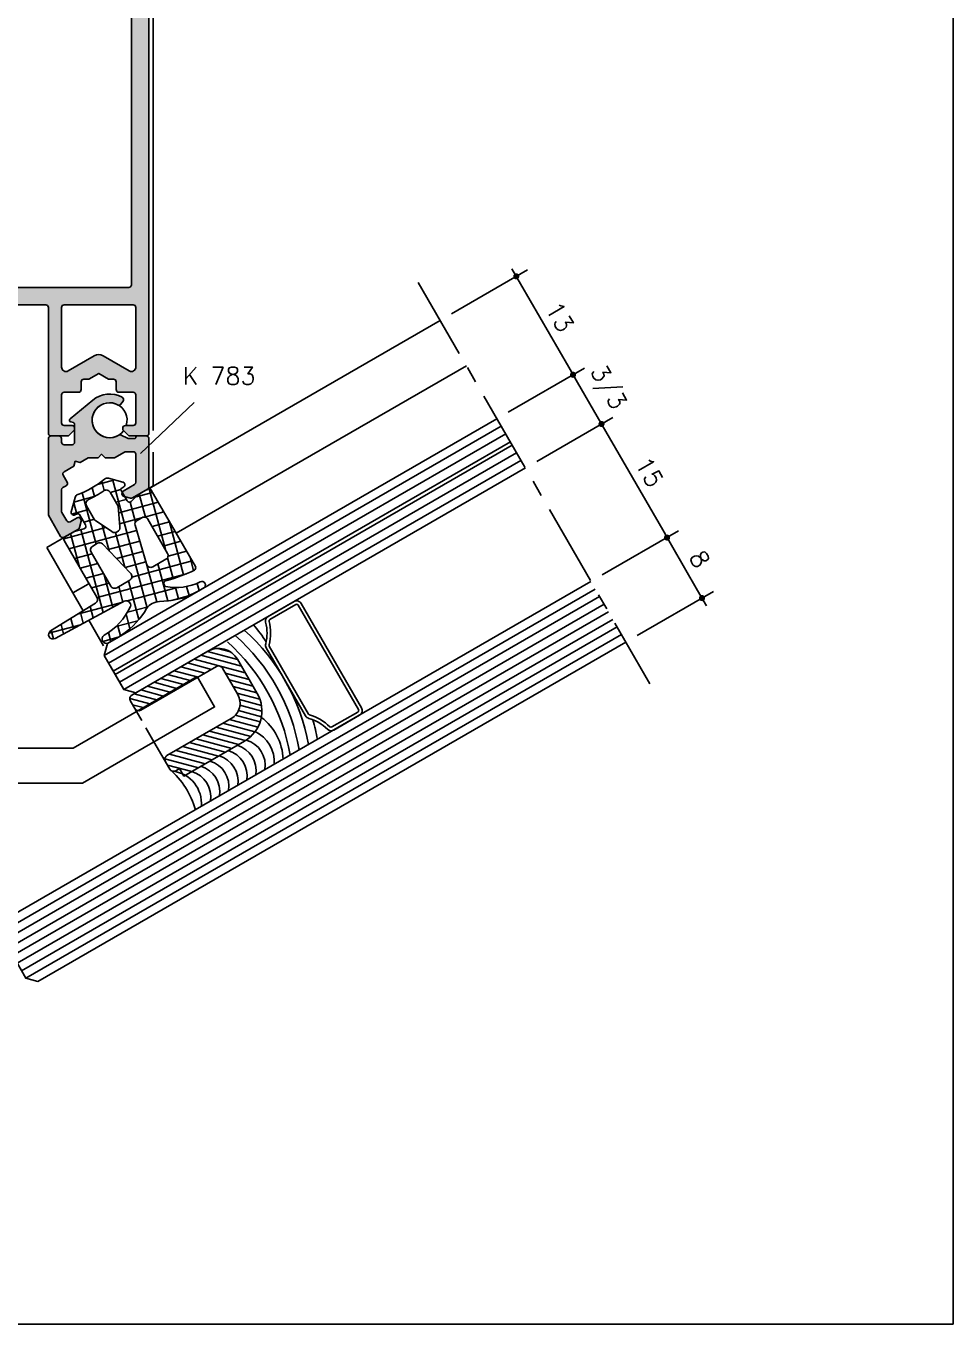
# Model space of a CAD drawing. Extents: x 0 to 1130, y -960 to 577.
# Drawn here: x 1024 to 1130, y -320 to -171.5 of the extents above; entities that cross this region are included whole.
import ezdxf

# ---------------------------------------------------------------- set-up
doc = ezdxf.new("R2010")
doc.units = 0
doc.header["$LTSCALE"] = 7.5
doc.header["$MEASUREMENT"] = 0
doc.linetypes.add('CENTER', pattern=[2, 1.25, -0.25, 0.25, -0.25])
doc.linetypes.add('HIDDEN', pattern=[0.375, 0.25, -0.125])
doc.layers.get('0').update_dxf_attribs({"linetype": 'CONTINUOUS'})
doc.layers.get('DEFPOINTS').update_dxf_attribs({"linetype": 'CONTINUOUS'})
for name, color, linetype in [('ACCESSORI', 200, 'CONTINUOUS'), ('ASSI', 1, 'CENTER'), ('FILL', 8, 'CONTINUOUS'), ('FINE', 7, 'CONTINUOUS'), ('GOMMA', 3, 'CONTINUOUS'), ('GROSSA', 4, 'CONTINUOUS'), ('MARCHIO', 7, 'CONTINUOUS'), ('NASC', 7, 'HIDDEN'), ('QUOTE', 254, 'CONTINUOUS'), ('TESTO', 2, 'CONTINUOUS'), ('TRATTEGGI', 140, 'CONTINUOUS'), ('VETRO', 6, 'CONTINUOUS')]:
    doc.layers.add(name, color=color, linetype=linetype)
doc.styles.get("Standard").update_dxf_attribs({"font": 'romans.shx'})
doc.dimstyles.new('SCALA_1-1$0', dxfattribs={"dimtxt": 2, "dimasz": 1, "dimexe": 1.5, "dimexo": 1.5, "dimgap": 1, "dimtad": 3, "dimdsep": 46, "dimtxsty": 'Standard', "dimblk1": 'PUNTO', "dimblk2": 'PUNTO', "dimsah": 1, "dimcen": 0.09, "dimclrt": 2, "dimadec": 0, "dimazin": 0, "dimtfac": 0.7, "dimtmove": 0, "dimatfit": 3, "dimldrblk": 'PUNTO', "dimfxl": 1, "dimtolj": 2, "dimarcsym": 0})

# ---------------------------------------------------------------- blocks, each defined once
blk = doc.blocks.new('PUNTO')
blk.add_line((-1, 0), (1, 0))
at = {"const_width": 0.35}
blk.add_lwpolyline([(-0.1750000000000114, 0, 1), (0.1750000000000114, 0, 1)], format="xyb", close=True, dxfattribs=at)
blk = doc.blocks.new('*D158')
at = {"layer": 'DEFPOINTS', "color": 0, "transparency": 16777216}
for p in [(1097.289738244016, -230.0258281231133), (1088.579143472195, -235.0548923594257), (1092.579143472195, -241.9830955897011)]:
    blk.add_point(p, dxfattribs=at)
at = {"layer": 'QUOTE', "color": 0, "lineweight": -2, "transparency": 16777216}
for p, q in [((1089.878181577872, -234.3048923594257), (1098.588776349692, -229.2758281231133)), ((1100.789738244016, -236.0880059496043), (1097.789738244016, -230.8918535268977)), ((1093.878181577872, -241.2330955897011), (1102.588776349692, -236.2040313533888))]:
    blk.add_line(p, q, dxfattribs=at)
for p, rotation in [((1097.289738244016, -230.0258281231133), 120.0000000000002), ((1101.289738244016, -236.9540313533888), 300.0000000000002)]:
    blk.add_blockref('PUNTO', p, dxfattribs=dict(at, rotation=rotation))
at = {"layer": 'QUOTE', "color": 2, "transparency": 16777216, "insert": (1101.021789051585, -232.4899297382511), "char_height": 2, "attachment_point": 5, "rotation": 300.00000000000017}
blk.add_mtext('\\A2;8', dxfattribs=at)
blk = doc.blocks.new('*D159')
at = {"layer": 'DEFPOINTS', "color": 0, "transparency": 16777216}
for p in [(1089.789738244016, -217.0354470663465), (1081.079143472195, -222.064511302659), (1088.579143472195, -235.0548923594257)]:
    blk.add_point(p, dxfattribs=at)
at = {"layer": 'QUOTE', "color": 0, "lineweight": -2, "transparency": 16777216}
for p, q in [((1082.378181577872, -221.314511302659), (1091.088776349693, -216.2854470663465)), ((1096.789738244016, -229.1598027193288), (1090.289738244016, -217.901472470131)), ((1089.878181577872, -234.3048923594257), (1098.588776349693, -229.2758281231131))]:
    blk.add_line(p, q, dxfattribs=at)
for p, rotation in [((1089.789738244016, -217.0354470663465), 120.0000000000005), ((1097.289738244016, -230.0258281231132), 300.0000000000005)]:
    blk.add_blockref('PUNTO', p, dxfattribs=dict(at, rotation=rotation))
at = {"layer": 'QUOTE', "color": 2, "transparency": 16777216, "insert": (1095.271789051585, -222.5306375947298), "char_height": 2, "attachment_point": 5, "rotation": 300.0000000000005}
blk.add_mtext('\\A2;15', dxfattribs=at)
blk = doc.blocks.new('*D160')
at = {"layer": 'DEFPOINTS', "color": 0, "transparency": 16777216}
for p in [(1086.539738244017, -211.4062819417472), (1077.829143472195, -216.4353461780602), (1081.079143472195, -222.064511302659)]:
    blk.add_point(p, dxfattribs=at)
at = {"layer": 'QUOTE', "color": 0, "lineweight": -2, "transparency": 16777216}
for p, q in [((1079.128181577872, -215.6853461780602), (1087.838776349693, -210.6562819417472)), ((1089.289738244017, -216.1694216625616), (1087.039738244017, -212.2723073455317)), ((1082.378181577872, -221.314511302659), (1091.088776349693, -216.285447066346))]:
    blk.add_line(p, q, dxfattribs=at)
for p, rotation in [((1086.539738244017, -211.4062819417472), 120.0000000000005), ((1089.789738244017, -217.035447066346), 300.0000000000005)]:
    blk.add_blockref('PUNTO', p, dxfattribs=dict(at, rotation=rotation))
at = {"layer": 'QUOTE', "color": 2, "transparency": 16777216, "insert": (1090.350421405949, -212.9589597421418), "char_height": 2, "attachment_point": 5, "rotation": 300.0000000000005}
blk.add_mtext('\\A2;3/3', dxfattribs=at)
blk = doc.blocks.new('*D161')
at = {"layer": 'DEFPOINTS', "color": 0, "transparency": 16777216}
for p in [(1080.040496584901, -200.149265177491), (1071.32990181308, -205.1783294138035), (1077.829143472195, -216.4353461780601)]:
    blk.add_point(p, dxfattribs=at)
at = {"layer": 'QUOTE', "color": 0, "lineweight": -2, "transparency": 16777216}
for p, q in [((1072.628939918756, -204.4283294138035), (1081.339534690577, -199.399265177491)), ((1086.039738244016, -210.5402565379632), (1080.540496584901, -201.0152905812756)), ((1079.128181577872, -215.6853461780601), (1087.838776349693, -210.6562819417476))]:
    blk.add_line(p, q, dxfattribs=at)
for p, rotation in [((1080.040496584901, -200.149265177491), 119.9999999999997), ((1086.539738244016, -211.4062819417476), 299.9999999999997)]:
    blk.add_blockref('PUNTO', p, dxfattribs=dict(at, rotation=rotation))
at = {"layer": 'QUOTE', "color": 2, "transparency": 16777216, "insert": (1085.022168222027, -204.7777735596194), "char_height": 2, "attachment_point": 5, "rotation": 299.99999999999966}
blk.add_mtext('\\A2;13', dxfattribs=at)

msp = doc.modelspace()

# ---------------------------------------------------------------- hatches: boundary and pattern name
at = {"layer": 'FILL'}
h = msp.add_hatch(color=253, dxfattribs=at)
edge = h.paths.add_edge_path(flags=16)
edge.add_arc((990.324532521362, -117.3043425321972), 0.2999999999999545, 89.99999999999729, 180)
edge.add_line((990.0245325213623, -117.3043425321972), (990.0245325213623, -201.1043425321972))
edge.add_arc((990.324532521362, -201.1043425321972), 0.2999999999999545, 180, 270)
edge.add_line((990.324532521362, -201.4043425321971), (1035.724532521362, -201.4043425321971))
edge.add_arc((1035.724532521362, -201.1043425321972), 0.2999999999999545, 270, 360)
edge.add_line((1036.024532521362, -201.1043425321972), (1036.024532521362, -117.3043425321972))
edge.add_arc((1035.724532521362, -117.3043425321972), 0.2999999999999545, 0, 90)
edge.add_line((1035.724532521362, -117.0043425321973), (990.324532521362, -117.0043425321973))
edge = h.paths.add_edge_path()
edge.add_line((997.7245325213621, -217.2043425321973), (996.824532521362, -217.2043425321972))
edge.add_arc((996.824532521362, -217.5043425321972), 0.2999999999999829, 90.00000000000541, 180.0000000000054)
edge.add_line((996.5245325213621, -217.5043425321973), (996.5245325213621, -217.5800784634853))
edge.add_arc((996.824532521362, -217.5800784634853), 0.2999999999999261, 180, 225.0000000000038)
edge.add_line((996.6124004870062, -217.7922104978412), (997.1366645557182, -218.3164745665531))
edge.add_arc((997.348796590074, -218.1043425321972), 0.299999999999924, 224.9999999999981, 270.0000000000027)
edge.add_line((997.348796590074, -218.4043425321971), (999.2245325213621, -218.4043425321971))
edge.add_arc((999.2245325213621, -218.1043425321972), 0.2999999999999545, 270, 360)
edge.add_line((999.5245325213621, -218.1043425321972), (999.5245325213618, -203.7043425321971))
edge.add_arc((999.824532521362, -203.7043425321971), 0.2999999999999545, 90, 180, ccw=False)
edge.add_line((999.824532521362, -203.4043425321971), (1007.224532521362, -203.4043425321971))
edge.add_arc((1007.224532521362, -203.7043425321971), 0.2999999999999829, -5.5138116294983774e-12, 89.9999999999946, ccw=False)
edge.add_line((1007.524532521362, -203.7043425321971), (1007.524532521362, -218.1043425321972))
edge.add_arc((1007.824532521362, -218.1043425321971), 0.2999999999999829, 180.0000000000163, 270.0000000000163)
edge.add_line((1007.824532521362, -218.4043425321971), (1008.424532521362, -218.4043425321972))
edge.add_arc((1008.424532521362, -218.7043425321972), 0.3000000000000114, -1.0913936421275139e-11, 89.99999999998909, ccw=False)
edge.add_line((1008.724532521362, -218.7043425321972), (1008.724532521362, -219.3526054048861))
edge.add_arc((1008.424532521362, -219.3526054048861), 0.2999999999999972, -74.9999999999971, 0, ccw=False)
edge.add_line((1008.502178234893, -219.6423831527728), (1007.746886807831, -219.8447628807042))
edge.add_arc((1007.824532521362, -220.1345406285909), 0.299999999999927, 104.9999999999926, 179.9999999999891)
edge.add_line((1007.524532521362, -220.1345406285908), (1007.524532521362, -238.1043425321971))
edge.add_arc((1007.824532521362, -238.1043425321972), 0.2999999999999972, 179.9999999999864, 269.9999999999919)
edge.add_line((1007.824532521362, -238.4043425321972), (1009.124532521362, -238.4043425321971))
edge.add_line((1009.124532521362, -238.4043425321971), (1009.824532521362, -237.7043425321971))
edge.add_line((1009.824532521362, -237.7043425321971), (1009.824532521362, -237.2043425321971))
edge.add_line((1009.824532521362, -237.2043425321971), (1008.724532521362, -237.2043425321971))
edge.add_line((1008.724532521362, -237.2043425321971), (1008.724532521362, -235.7322481513334))
edge.add_line((1008.724532521362, -235.7322481513334), (1011.024532521362, -234.4043425321972))
edge.add_line((1011.024532521362, -234.4043425321972), (1011.024532521362, -222.4043425321972))
edge.add_arc((1013.024532521362, -222.4043425321972), 2, 0, 180, ccw=False)
edge.add_line((1015.024532521362, -222.4043425321972), (1015.024532521362, -234.4043425321972))
edge.add_line((1015.024532521362, -234.4043425321972), (1017.324532521362, -235.7322481513334))
edge.add_line((1017.324532521362, -235.7322481513334), (1017.324532521362, -237.2043425321971))
edge.add_line((1017.324532521362, -237.2043425321971), (1016.224532521362, -237.2043425321971))
edge.add_line((1016.224532521362, -237.2043425321971), (1016.224532521362, -237.7043425321971))
edge.add_line((1016.224532521362, -237.7043425321971), (1016.924532521362, -238.4043425321971))
edge.add_line((1016.924532521362, -238.4043425321971), (1018.224532521362, -238.4043425321971))
edge.add_arc((1018.224532521362, -238.1043425321971), 0.2999999999999403, 269.9999999999972, 360.0000000000027)
edge.add_line((1018.524532521362, -238.1043425321971), (1018.524532521362, -220.1345406285909))
edge.add_arc((1018.224532521362, -220.134540628591), 0.3000000000000398, 1.085629331272737e-11, 75.00000000001305)
edge.add_line((1018.302178234893, -219.8447628807042), (1017.546886807831, -219.6423831527729))
edge.add_arc((1017.624532521362, -219.3526054048862), 0.300000000000004, 179.9999999999891, 254.9999999999945, ccw=False)
edge.add_line((1017.324532521362, -219.3526054048861), (1017.324532521362, -219.2043425321971))
edge.add_line((1017.324532521362, -219.2043425321971), (1017.324532521362, -218.7043425321972))
edge.add_arc((1017.624532521362, -218.7043425321972), 0.3000000000000682, 90, 180, ccw=False)
edge.add_line((1017.624532521362, -218.4043425321972), (1018.224532521362, -218.4043425321972))
edge.add_arc((1018.224532521362, -218.1043425321972), 0.2999999999999829, 270.0000000000054, 359.9999999999946)
edge.add_line((1018.524532521362, -218.1043425321972), (1018.524532521362, -203.7043425321971))
edge.add_arc((1018.824532521362, -203.7043425321971), 0.2999999999999829, 90.0000000000054, 180.0000000000054, ccw=False)
edge.add_line((1018.824532521362, -203.4043425321971), (1026.224532521362, -203.4043425321971))
edge.add_arc((1026.224532521362, -203.7043425321971), 0.2999999999999545, 0, 90, ccw=False)
edge.add_line((1026.524532521362, -203.7043425321971), (1026.524532521362, -218.1043425321972))
edge.add_arc((1026.824532521362, -218.1043425321971), 0.3000000000000114, 180.0000000000109, 270.0000000000109)
edge.add_line((1026.824532521362, -218.4043425321971), (1028.70026845265, -218.4043425321972))
edge.add_arc((1028.70026845265, -218.1043425321972), 0.2999999999999829, 270.0000000000109, 315.0000000000115)
edge.add_line((1028.912400487006, -218.3164745665531), (1029.436664555718, -217.7922104978413))
edge.add_arc((1029.224532521362, -217.5800784634854), 0.3000000000000145, 315.0000000000038, 360.0000000000055)
edge.add_line((1029.524532521362, -217.5800784634853), (1029.524532521362, -217.5043425321973))
edge.add_arc((1029.224532521362, -217.5043425321973), 0.3000000000000398, 5.428146656363683e-12, 90.00000000000541)
edge.add_line((1029.224532521362, -217.2043425321972), (1028.324532521362, -217.2043425321972))
edge.add_arc((1028.324532521362, -216.9043425321972), 0.3000000000000398, 180.0000000000054, 270.0000000000054, ccw=False)
edge.add_line((1028.024532521362, -216.9043425321972), (1028.024532521362, -213.7043425321973))
edge.add_arc((1028.324532521362, -213.7043425321973), 0.3000000000000398, 89.9999999999946, 179.9999999999946, ccw=False)
edge.add_line((1028.324532521362, -213.4043425321973), (1029.974532521362, -213.4043425321973))
edge.add_arc((1029.974532521362, -213.1043425321973), 0.3000000000000398, 269.9999999999946, 359.9999999999946)
edge.add_line((1030.274532521362, -213.1043425321973), (1030.274532521362, -212.2043425321973))
edge.add_arc((1030.574532521362, -212.2043425321973), 0.3000000000000682, 90, 180, ccw=False)
edge.add_line((1030.574532521362, -211.9043425321972), (1031.140557925146, -211.9043425321972))
edge.add_line((1031.140557925147, -211.9043425321972), (1032.274532521362, -211.2496419938179))
edge.add_line((1032.274532521362, -211.2496419938179), (1033.408507117578, -211.9043425321971))
edge.add_line((1033.408507117578, -211.9043425321971), (1033.974532521362, -211.9043425321972))
edge.add_arc((1033.974532521362, -212.2043425321972), 0.3000000000000114, 1.0913936421275139e-11, 90.00000000001091, ccw=False)
edge.add_line((1034.274532521362, -212.2043425321972), (1034.274532521362, -213.1043425321973))
edge.add_arc((1034.574532521362, -213.1043425321973), 0.2999999999999261, 179.9999999999973, 270.0000000000054)
edge.add_line((1034.574532521362, -213.4043425321972), (1036.224532521362, -213.4043425321972))
edge.add_arc((1036.224532521362, -213.7043425321973), 0.3000000000000682, 0, 90, ccw=False)
edge.add_line((1036.524532521362, -213.7043425321973), (1036.524532521362, -216.9043425321972))
edge.add_arc((1036.224532521362, -216.9043425321972), 0.3000000000000398, 269.9999999999946, 359.99999999999187, ccw=False)
edge.add_line((1036.224532521362, -217.2043425321972), (1035.324532521362, -217.2043425321972))
edge.add_arc((1035.324532521362, -217.5043425321973), 0.2999999999999972, 90.00000000000541, 180.0000000000027)
edge.add_line((1035.024532521362, -217.5043425321973), (1035.024532521362, -217.5800784634853))
edge.add_arc((1035.324532521362, -217.5800784634852), 0.2999999999999829, 180.0000000000244, 225.0000000000288)
edge.add_line((1035.112400487006, -217.7922104978412), (1035.636664555718, -218.3164745665532))
edge.add_arc((1035.848796590074, -218.1043425321974), 0.2999999999998336, 224.9999999999923, 269.9999999999891)
edge.add_line((1035.848796590074, -218.4043425321972), (1037.724532521362, -218.4043425321972))
edge.add_arc((1037.724532521362, -218.1043425321972), 0.3000000000000682, 270, 360)
edge.add_line((1038.024532521362, -218.1043425321972), (1038.024532521362, -114.4043425321972))
edge.add_arc((1037.024532521362, -114.4043425321972), 1, 0, 90)
edge.add_line((1037.024532521362, -113.4043425321972), (989.0245325213623, -113.4043425321972))
edge.add_arc((989.0245325213623, -114.4043425321972), 1, 89.99999999999919, 179.9999999999968)
edge.add_line((988.0245325213623, -114.4043425321971), (988.0245325213623, -218.1043425321972))
edge.add_arc((988.324532521362, -218.1043425321972), 0.2999999999999829, 179.9999999999946, 269.9999999999946)
edge.add_line((988.324532521362, -218.4043425321972), (990.2002684526501, -218.4043425321972))
edge.add_arc((990.2002684526501, -218.1043425321972), 0.2999999999999829, 270.0000000000027, 314.9999999999981)
edge.add_line((990.4124004870062, -218.3164745665532), (990.9366645557182, -217.7922104978413))
edge.add_arc((990.7245325213621, -217.5800784634854), 0.3000000000000346, 315.0000000000077, 360.0000000000163)
edge.add_line((991.0245325213621, -217.5800784634853), (991.0245325213621, -217.5043425321973))
edge.add_arc((990.7245325213621, -217.5043425321973), 0.2999999999999545, 0, 90)
edge.add_line((990.7245325213621, -217.2043425321973), (989.824532521362, -217.2043425321972))
edge.add_arc((989.824532521362, -216.9043425321973), 0.2999999999999829, 179.9999999999946, 269.9999999999946, ccw=False)
edge.add_line((989.5245325213621, -216.9043425321972), (989.5245325213621, -213.7043425321973))
edge.add_arc((989.824532521362, -213.7043425321973), 0.2999999999999829, 90.0000000000054, 180.0000000000054, ccw=False)
edge.add_line((989.824532521362, -213.4043425321973), (991.4745325213621, -213.4043425321972))
edge.add_arc((991.4745325213621, -213.1043425321973), 0.2999999999998835, 270.0000000000081, 360.0000000000136)
edge.add_line((991.7745325213621, -213.1043425321973), (991.7745325213621, -212.2043425321972))
edge.add_arc((992.074532521362, -212.2043425321972), 0.3000000000000256, 89.99999999999193, 179.9999999999891, ccw=False)
edge.add_line((992.074532521362, -211.9043425321972), (992.6405579251464, -211.9043425321971))
edge.add_line((992.6405579251464, -211.9043425321971), (993.7745325213618, -211.2496419938179))
edge.add_line((993.7745325213621, -211.2496419938179), (994.9085071175778, -211.9043425321972))
edge.add_line((994.9085071175778, -211.9043425321972), (995.4745325213621, -211.9043425321972))
edge.add_arc((995.4745325213619, -212.2043425321973), 0.3000000000000682, 0, 90, ccw=False)
edge.add_line((995.7745325213621, -212.2043425321973), (995.7745325213621, -213.1043425321973))
edge.add_arc((996.074532521362, -213.1043425321973), 0.3000000000000398, 180.0000000000054, 270.0000000000054)
edge.add_line((996.074532521362, -213.4043425321973), (997.7245325213621, -213.4043425321972))
edge.add_arc((997.7245325213621, -213.7043425321972), 0.3000000000000114, -1.0913936421275139e-11, 89.99999999998909, ccw=False)
edge.add_line((998.0245325213621, -213.7043425321973), (998.0245325213621, -216.9043425321972))
edge.add_arc((997.7245325213621, -216.9043425321973), 0.3000000000000114, -89.99999999998909, 1.0913936421275139e-11, ccw=False)
edge = h.paths.add_edge_path(flags=16)
edge.add_line((989.5245325213621, -210.5279541560795), (989.5245325213621, -203.7043425321971))
edge.add_arc((989.824532521362, -203.7043425321971), 0.2999999999999545, 90, 180, ccw=False)
edge.add_line((989.824532521362, -203.4043425321971), (997.7245325213619, -203.4043425321971))
edge.add_arc((997.7245325213619, -203.7043425321972), 0.3000000000000398, 5.4001247917767614e-12, 90.0000000000054, ccw=False)
edge.add_line((998.0245325213621, -203.7043425321971), (998.0245325213623, -210.5279541585822))
edge.add_arc((997.5245325213621, -210.5279541585823), 0.4999999999999858, -120.00000010754559, 3.183231456205249e-12, ccw=False)
edge.add_line((997.2745325205494, -210.9609668600052), (994.2745325321994, -209.2289160516543))
edge.add_arc((993.7745325321994, -210.0949414554387), 1.000000000000017, 59.99999999999776, 119.9999999999964)
edge.add_line((993.2745325321994, -209.2289160516542), (990.2745325205492, -210.960966858441))
edge.add_arc((990.0245325213621, -210.5279541560795), 0.4999999999999585, 180, 299.9999998924515, ccw=False)
edge = h.paths.add_edge_path(flags=16)
edge.add_line((1017.024532521362, -216.4043425321972), (1017.024532521362, -203.4043425321972))
edge.add_line((1017.024532521362, -203.4043425321972), (1009.024532521362, -203.4043425321972))
edge.add_line((1009.024532521362, -203.4043425321972), (1009.024532521362, -216.4043425321973))
edge.add_arc((1009.524532521362, -216.4043425321973), 0.5, 180, 270)
edge.add_line((1009.524532521362, -216.9043425321973), (1016.524532521362, -216.9043425321972))
edge.add_arc((1016.524532521362, -216.4043425321972), 0.5, 270, 360)
edge = h.paths.add_edge_path(flags=16)
edge.add_arc((1032.274532510525, -210.0949414554387), 1.000000000000004, 59.99999999999659, 119.9999999999961, ccw=False)
edge.add_line((1032.774532510525, -209.2289160516543), (1035.774532522175, -210.960966858441))
edge.add_arc((1036.024532521362, -210.5279541560795), 0.5000000000000187, 240.0000001075431, 359.9999999999968)
edge.add_line((1036.524532521362, -210.5279541560795), (1036.524532521362, -203.7043425321971))
edge.add_arc((1036.224532521362, -203.7043425321971), 0.3000000000000398, 5.428146656363683e-12, 90.00000000000541)
edge.add_line((1036.224532521362, -203.4043425321971), (1028.324532521362, -203.4043425321972))
edge.add_arc((1028.324532521362, -203.7043425321972), 0.2999999999999545, 90, 180)
edge.add_line((1028.024532521362, -203.7043425321972), (1028.024532521362, -210.5279541585822))
edge.add_arc((1028.524532521362, -210.5279541585822), 0.5000000000000284, 180.0000000000016, 300.0000001075502)
edge.add_line((1028.774532522175, -210.9609668600052), (1031.774532510525, -209.2289160516542))
h = msp.add_hatch(color=253, dxfattribs=at)
edge = h.paths.add_edge_path()
edge.add_line((1036.374532521362, -223.9666112045437), (1035.086263931144, -224.7103934218943))
edge.add_arc((1035.236263931144, -224.9702010430297), 0.3000000000000641, 119.9999999999973, 210.000000000001)
edge.add_line((1034.976456310008, -225.1202010430297), (1035.014324275653, -225.1857902835044))
edge.add_arc((1035.274131896788, -225.0357902835044), 0.3000000000001062, 209.9999999999895, 254.9999999999883)
edge.add_line((1035.196486183257, -225.3255680313912), (1035.912644219409, -225.5174619988311))
edge.add_arc((1035.99028993294, -225.2276842509443), 0.3000000000001048, 254.9999999999856, 299.9999999999798)
edge.add_line((1036.14028993294, -225.4874918720797), (1037.874532521362, -224.4862264468141))
edge.add_arc((1037.724532521362, -224.2264188256788), 0.3000000000000026, 300.0000000000041, 360.0000000000027)
edge.add_line((1038.024532521362, -224.2264188256788), (1038.024532521362, -218.7043425321971))
edge.add_arc((1037.724532521362, -218.704342532197), 0.2999999999999403, 359.9999999999756, 449.999999999981)
edge.add_line((1037.724532521362, -218.404342532197), (1036.674532521362, -218.4043425321971))
edge.add_arc((1036.674532521362, -218.5543425321971), 0.1500000000000341, 89.99999999997829, 179.9999999999783)
edge.add_arc((1036.374532521362, -218.5543425321972), 0.1500000000001478, -89.99999999993491, 6.508571459562518e-11, ccw=False)
edge.add_line((1036.374532521362, -218.7043425321974), (1035.66179547128, -218.7043425321973))
edge.add_line((1035.66179547128, -218.7043425321973), (1034.773063246536, -218.2899198897503))
edge.add_arc((1034.688539594188, -218.4711814471577), 0.2000000000000713, 65.00000000000085, 121.9442688491451)
edge.add_arc((1033.524532521362, -216.6043425321972), 1.999999999999986, 60.21590857045322, 301.9442688491445, ccw=False)
edge.add_arc((1034.617345123076, -214.6949550341927), 0.2000000000000749, 240.2159085704571, 325.0000000000048)
edge.add_line((1034.781175531934, -214.809670321463), (1035.063599603729, -214.4063269462724))
edge.add_arc((1034.817853990442, -214.2342540153671), 0.2999999999999874, 325.0000000000046, 421.3793702084483)
edge.add_arc((1033.524532521361, -216.6043425321975), 2.999999999999399, 61.37937020843848, 130.0335164332371)
edge.add_line((1031.594825678404, -214.3073376344583), (1028.995885398498, -216.4506994755707))
edge.add_arc((1029.124532521362, -216.60383313542), 0.1999999999999698, 130.0335164332441, 254.9999999999993)
edge.add_line((1029.072768712341, -216.7970183006778), (1029.376296330383, -216.8783482808124))
edge.add_arc((1029.324532521362, -217.0715334460702), 0.1999999999999673, 0, 74.9999999999904, ccw=False)
edge.add_line((1029.524532521362, -217.0715334460702), (1029.524532521362, -219.1043425321974))
edge.add_arc((1029.224532521362, -219.1043425321973), 0.3000000000000398, 269.9999999999946, 359.99999999999454, ccw=False)
edge.add_line((1029.224532521362, -219.4043425321974), (1028.324532521362, -219.4043425321974))
edge.add_arc((1028.324532521362, -219.1043425321974), 0.2999999999999829, 179.9999999999946, 269.9999999999946, ccw=False)
edge.add_line((1028.024532521362, -219.1043425321974), (1028.024532521362, -218.7043425321972))
edge.add_arc((1027.724532521362, -218.7043425321972), 0.3000000000001108, 359.9999999999973, 449.9999999999919)
edge.add_line((1027.724532521362, -218.4043425321971), (1026.824532521362, -218.404342532197))
edge.add_arc((1026.824532521362, -218.704342532197), 0.2999999999999829, 90.00000000000541, 180.0000000000054)
edge.add_line((1026.524532521362, -218.704342532197), (1026.524532521362, -227.4810396193935))
edge.add_line((1026.524532521362, -227.4810396193935), (1027.915240377841, -229.8898162853003))
edge.add_arc((1028.175047998976, -229.7398162853003), 0.3000000000000641, 209.9999999999973, 300.000000000001)
edge.add_line((1028.325047998976, -229.9996239064357), (1029.949482966263, -229.0617559407915))
edge.add_arc((1029.799482966263, -228.8019483196563), 0.299999999999879, 299.9999999999958, 344.9999999999968)
edge.add_line((1030.08926071415, -228.879594033187), (1030.28115468159, -228.1634359970352))
edge.add_arc((1029.991376933703, -228.0857902835045), 0.2999999999999746, 345.0000000000155, 390.0000000000106)
edge.add_line((1030.251184554838, -227.9357902835045), (1030.213316589194, -227.8702010430297))
edge.add_arc((1029.953508968059, -228.0202010430297), 0.2999999999999529, 29.99999999998765, 120.0000000000035)
edge.add_line((1029.803508968059, -227.7603934218944), (1029.024086104653, -228.2103934218944))
edge.add_arc((1028.874086104653, -227.9505858007591), 0.2999999999999637, 209.99999999999, 300.0000000000021, ccw=False)
edge.add_line((1028.614278483517, -228.1005858007591), (1028.064724900227, -227.148731073018))
edge.add_arc((1028.324532521362, -226.9987310730181), 0.2999999999999827, 179.9999999999864, 209.9999999999812, ccw=False)
edge.add_line((1028.024532521362, -226.998731073018), (1028.024532521362, -224.5728289871923))
edge.add_arc((1028.324532521362, -224.5728289871923), 0.2999999999999687, 120.0000000000008, 180.0000000000054, ccw=False)
edge.add_line((1028.174532521362, -224.313021366057), (1028.553028020897, -224.0944968875134))
edge.add_arc((1028.403028020897, -223.8346892663781), 0.2999999999999656, 300.0000000000082, 390.0000000000118)
edge.add_line((1028.662835642032, -223.6846892663781), (1028.212835642033, -222.905266402972))
edge.add_arc((1028.472643263168, -222.7552664029721), 0.2999999999999935, 119.99999999999571, 209.9999999999957, ccw=False)
edge.add_line((1028.322643263168, -222.4954587818367), (1029.448476288087, -221.8454587818368))
edge.add_line((1029.448476288087, -221.8454587818368), (1029.594886449601, -221.2990486203231))
edge.add_line((1029.594886449601, -221.2990486203231), (1030.141296611115, -221.4454587818368))
edge.add_line((1030.141296611115, -221.4454587818368), (1031.078537448293, -220.9043425321971))
edge.add_line((1031.078537448292, -220.9043425321971), (1032.213820432423, -220.9043425321971))
edge.add_line((1032.213820432423, -220.9043425321971), (1032.613820432423, -220.5043425321971))
edge.add_line((1032.613820432423, -220.5043425321971), (1033.013820432423, -220.904342532197))
edge.add_line((1033.013820432423, -220.904342532197), (1034.078537448293, -220.904342532197))
edge.add_line((1034.078537448292, -220.904342532197), (1035.221357771319, -220.244534911062))
edge.add_arc((1035.371357771319, -220.5043425321973), 0.2999999999999713, 90.00000000002439, 120.00000000002629, ccw=False)
edge.add_line((1035.371357771319, -220.2043425321973), (1036.224532521362, -220.2043425321974))
edge.add_arc((1036.224532521362, -220.5043425321973), 0.2999999999999545, 0, 90, ccw=False)
edge.add_line((1036.524532521362, -220.5043425321973), (1036.524532521362, -223.7068035834083))
edge.add_arc((1036.224532521362, -223.7068035834083), 0.3000000000000256, 299.99999999998323, 359.99999999998914, ccw=False)
h = msp.add_hatch(dxfattribs=at)
h.set_pattern_fill('ANSI37', color=137, scale=10, angle=329.9999999999999, style=0)
h.set_pattern_definition([(14.99999999999995, (920, -320), (-0.3235238063781502, 1.207407282861336), []), (104.9999999999999, (920, -320), (-1.207407282861336, -0.3235238063781502), [])])
h.paths.add_polyline_path([(1039.017290287204, -237.3655409796725, -0.0279488201277153), (1039.239398775642, -237.3414049599427), (1039.744689193453, -237.3027468993706, 0.110612041823471), (1043.462133066816, -236.2663742513377), (1044.33639661055, -235.76161795902, 0.9292461723943047), (1043.887929980983, -235.1017363729844, -0.1649688112626651), (1039.930157733288, -235.6158488984722, -0.7904883406482366), (1040.082515179451, -234.9288983003178, 0.05312709888512344), (1043.22214689236, -233.7485662366692, 0.4142135623729978), (1043.331954513495, -233.3387586155339), (1038.284340142497, -224.59603406795, 0.4142135623731505), (1037.874532521362, -224.4862264468147), (1036.834095438979, -225.0869230764029, 0.0655434628152484), (1036.771963404623, -225.1345986631823), (1036.008203586635, -225.8983584811708, -0.4931454260312266), (1035.536263931144, -225.8362264468147), (1034.847470007996, -224.6432003759794, -0.3888787318530059), (1034.905959801483, -224.3793699671216), (1035.148319909914, -224.2096675922373, 0.6370702608073496), (1035.053892692539, -223.6741442310639), (1033.403334903708, -223.2318786044857, 0.2454199115108711), (1032.951490035384, -223.3326956713933, -0.04434285628740945), (1031.502783125291, -224.3500327813984), (1032.002783125291, -225.2160581851828, 0.02265679805365915), (1032.850151217335, -224.674230497099, -0.4410091218321953), (1033.571320654624, -224.8328448578916), (1034.497033446602, -226.4362264468147), (1034.704543263285, -228.8080746820104, -0.2914734167828084), (1034.4068264498, -229.379983366829)])
h.paths.add_polyline_path([(1036.431161590465, -228.6130254740154, -0.3288304544284983), (1036.668717393524, -228.0691554814125), (1037.219276633035, -227.7512899562759, -0.4142135623730941), (1037.902289334927, -227.9343026581681), (1040.152289334927, -231.8314169751983, -0.4142135623731152), (1039.969276633035, -232.5144296770905), (1038.481004331315, -233.3736840911159, -0.5050829045456721), (1037.743448528257, -233.0515286799344)], flags=16)
h.paths.add_polyline_path([(1034.4068264498, -229.379983366829, -0.2914734223893663), (1033.762680582619, -229.3518593542324), (1031.81235469487, -227.9862264468144), (1030.886641902892, -226.3828448578915, -0.44100912183203), (1031.109862555685, -225.6789866243707, 0.02265679756541681), (1032.002783125291, -225.2160581851828), (1031.502783125291, -224.3500327813984, -0.04434285659807329), (1029.897389878027, -225.0959812193754, 0.2454199115108631), (1029.584157302788, -225.4368818204602), (1029.141891677213, -227.087439605546, 0.6370702608072792), (1029.558454903622, -227.4369776551878), (1029.826601554077, -227.3119388185718, -0.3888787318528504), (1030.084330287182, -227.3932003759793), (1030.773124210329, -228.5862264468146, -0.4931454260312618), (1030.590962302725, -229.0260041947014), (1029.509497024708, -229.315781942588), (1028.434855620111, -229.9362264468146, 0.4142135623730951), (1028.325047998976, -230.34603406795), (1032.082613190847, -236.8543278930231, -0.4052432957209685), (1031.912783969573, -237.5294566447316), (1029.988011842949, -238.7210209076694), (1031.209336001385, -239.4623879275898), (1035.198484514587, -237.3203934186581, -0.6756558563554195), (1035.910752336747, -237.9148996437573, -0.1494527194712063), (1032.898465715893, -241.2157195322069, 0.925745551245078), (1033.349607624329, -242.1048435377444), (1034.68691656673, -241.3327478598593, 0.09819273378049216), (1037.505353282344, -238.5630937600006), (1037.746141692643, -238.1359076429057, -0.1926945525451828), (1039.017290287204, -237.3655409796725)])
h.paths.add_polyline_path([(1035.918166941636, -234.1053554953164, -0.5050829045456721), (1035.828383810157, -234.9051752630646), (1034.340111508437, -235.7644296770902, -0.4142135623731152), (1033.657098806545, -235.581416975198), (1031.407098806545, -231.6843026581679, -0.4142135623730941), (1031.590111508437, -231.0012899562756), (1032.140670747948, -230.6834244311391, -0.3288304544284983), (1032.730453879427, -230.7496300671753)], flags=16)
h.paths.add_polyline_path([(1031.209336001385, -239.4623879275898), (1029.988011842949, -238.7210209076694), (1026.782699393758, -240.7053263291659, 0.9697392325155793), (1027.282463432926, -241.5709430368012)])
at = {"layer": 'TRATTEGGI'}
h = msp.add_hatch(dxfattribs=at)
h.set_pattern_fill('ANSI31', color=256, scale=5, angle=30, style=0)
h.set_pattern_definition([(165, (1155.686720128478, -285.0692505431612), (0.1617619031890755, 0.6037036414306677), [])])
h.paths.add_polyline_path([(1047.446888079992, -250.7197073138358, 0.4142135623730907), (1048.178938887561, -247.9876565062669), (1046.428938887561, -244.9565675930213, 0.4142135623730951), (1045.745926185669, -244.7735548911291), (1037.085672147825, -249.7735548911291, -0.4142135623730951), (1036.402659445932, -249.5905421892369), (1035.902659445932, -248.7245167854524, -0.4142135623730618), (1036.085672147824, -248.0415040835602), (1044.745926185669, -243.0415040835602, -0.4142135623730933), (1048.16098969513, -243.9565675930213), (1050.41098969513, -247.8536819100513, -0.4142135623730961), (1048.946888079992, -253.317783525189), (1042.018684849717, -257.317783525189), (1041.518684849717, -256.4517581214046), (1041.085672147824, -256.7017581214046, -0.4142135623730951), (1040.402659445932, -256.5187454195124), (1039.902659445932, -255.652720015728, -0.4142135623731117), (1040.085672147824, -254.9697073138358)])

# ---------------------------------------------------------------- linework, layer by layer
at = {"layer": 'ACCESSORI'}
msp.add_lwpolyline([(1038.602659445932, -253.4010539658883), (1040.402659445932, -256.5187454195124, 0.414213562373095), (1041.085672147824, -256.7017581214046), (1041.518684849717, -256.4517581214046), (1042.018684849717, -257.317783525189), (1048.946888079993, -253.3177835251891, 0.414213562373095), (1050.41098969513, -247.8536819100513), (1048.16098969513, -243.9565675930213, 0.414213562373095), (1044.745926185669, -243.0415040835602), (1036.085672147824, -248.0415040835602, 0.414213562373095), (1035.902659445932, -248.7245167854524), (1036.402659445932, -249.5905421892369, 0.414213562373095), (1037.085672147825, -249.7735548911291), (1045.745926185669, -244.7735548911291, -0.414213562373095), (1046.428938887561, -244.9565675930213), (1048.178938887561, -247.9876565062669, -0.414213562373095), (1047.446888079992, -250.7197073138358), (1040.085672147824, -254.9697073138358, 0.414213562373095), (1039.902659445932, -255.652720015728)], format="xyb", dxfattribs=at)
msp.add_lwpolyline([(1036.402659445932, -249.5905421892369), (1036.602659445932, -249.9369523507505)], dxfattribs=at)
at = {"layer": 'ASSI'}
msp.add_line((1068.82990181308, -200.8482023948814), (1095.329143472195, -246.7462353105154), dxfattribs=at)
at = {"layer": 'FINE'}
for p, q in [((1038.524532521362, -217.7826486617135), (1038.524532521362, -116.5995495332036)), ((1037.765011809017, -224.5502056999095), (1071.32990181308, -205.1783294138035)), ((1041.136859462421, -229.5367424596307), (1074.329143472195, -210.3731683515691)), ((1038.524532521362, -224.1118505831638), (1038.524532521362, -220.2756019077248)), ((1038.524532521362, -224.1118505831639), (1037.765091031022, -224.5501599771654)), ((1026.335672147824, -231.1540087097636), (1028.434855620111, -229.9362264468146)), ((1026.335672147824, -231.1540087097636), (1030.515834780352, -238.394262773203)), ((1029.335672147824, -236.3501611324702), (1031.067722955393, -235.3501611324702)), ((1031.150696144028, -239.4938749108515), (1032.835672147824, -242.4123389589614)), ((1033.652659445932, -244.8274024684225), (1035.102659445932, -247.3388761393973))]:
    msp.add_line(p, q, dxfattribs=at)
for centre, radius, start, end in [((1038.445562422537, -250.2012031068421), 15.37855099133609, 32.38236378799835, 41.44035035629766), ((1031.639061653534, -258.9436428024095), 22.90372642493204, 10.13773119990702, 47.84384391765687), ((1032.658948941636, -258.3507021872605), 22.9240104571231, 10.14659018973554, 48.34396730656822), ((1033.698179426177, -257.7507021872605), 22.92401045712299, 10.14659018973554, 48.34396730656822), ((1047.133348229895, -255.5960018572851), 6.24208439005204, 1.965752229037496, 53.15415068117854), ((1033.299068393502, -257.6808439665895), 24.43472510855186, 10.77610583308487, 16.18973633688907), ((1048.529837618736, -255.6571593207209), 3.816530691026811, 355.1191429437784, 64.44412679555708), ((1047.259663603301, -256.7022789557162), 3.032569591583949, 350.9003666285575, 73.49905266974254), ((1048.293807951935, -256.1032302906243), 3.037441762795706, 350.9332591594876, 73.55899999033625), ((1045.181202634218, -257.9022789557163), 3.032569591583949, 350.9003666285575, 73.49905266974254), ((1046.22043311876, -257.3022789557162), 3.032569591583949, 350.9003666285575, 73.49905266974254), ((1033.769310330236, -264.0052566495118), 10.00245824223317, 16.51096782929448, 48.45777000352116), ((1040.317476034788, -260.4512207549731), 3.715950164823422, 354.894773748078, 82.37771275106888), ((1042.063511180594, -259.7022789557162), 3.03256959158406, 350.9003666285575, 73.49905266974254), ((1043.102741665135, -259.1022789557163), 3.032569591584052, 350.9003666285575, 73.49905266974254), ((1044.141972149677, -258.5022789557163), 3.032569591584052, 350.9003666285575, 73.49905266974254)]:
    msp.add_arc(centre, radius, start, end, dxfattribs=at)
at = {"layer": 'GOMMA'}
for points in [[(1029.584157302788, -225.4368818204602, -0.2454199115108711), (1029.897389878027, -225.0959812193754, 0.0888604381802806), (1032.951490035384, -223.3326956713933, -0.2454199115108711), (1033.403334903708, -223.2318786044857), (1035.053892692539, -223.6741442310639, -0.6370702608073499), (1035.148319909914, -224.2096675922373), (1034.905959801483, -224.3793699671216, 0.3888787318530058), (1034.847470007996, -224.6432003759794), (1035.536263931144, -225.8362264468147, 0.4931454260312268), (1036.008203586635, -225.8983584811708), (1036.771963404623, -225.1345986631823, -0.06554346281524841), (1036.834095438979, -225.0869230764029), (1037.874532521362, -224.4862264468147, -0.4142135623731504), (1038.284340142497, -224.59603406795), (1043.331954513495, -233.3387586155339, -0.4142135623731505), (1043.22214689236, -233.7485662366693, -0.05312709888512125), (1040.082515179451, -234.9288983003178, 0.7904883406482491), (1039.930157733288, -235.6158488984722, 0.164968811262667), (1043.887929980984, -235.1017363729844, -0.999999999998863), (1044.287929980983, -235.7945566960124), (1043.731531088972, -236.1157937460918, -0.1194670680124155), (1039.744689193453, -237.3027468993706), (1039.239398775642, -237.3414049599427, 0.2218381007067161), (1037.746141692643, -238.1359076429057), (1037.505353282344, -238.5630937600006, -0.1001934393118184), (1034.619449067368, -241.3766567541427), (1033.408371278043, -242.0758728418188, -0.9999999999995451), (1032.908371278043, -241.2098474380343, 0.1490676202251945), (1035.910752336747, -237.9148996437573, 0.6756558563554195), (1035.198484514587, -237.3203934186581), (1027.282463432926, -241.5709430368012, -0.9697392325155803), (1026.782699393758, -240.7053263291659), (1031.912783969573, -237.5294566447316, 0.4052432957209685), (1032.082613190847, -236.8543278930231), (1028.325047998976, -230.34603406795, -0.4142135623730951), (1028.434855620111, -229.9362264468146), (1029.509497024708, -229.315781942588), (1030.590962302725, -229.0260041947014, 0.4931454260312618), (1030.773124210329, -228.5862264468146), (1030.084330287182, -227.3932003759793, 0.3888787318528504), (1029.826601554077, -227.3119388185718), (1029.558454903622, -227.4369776551878, -0.6370702608072794), (1029.141891677213, -227.087439605546)], [(1032.850151217335, -224.674230497099, -0.04533686841581842), (1031.109862555685, -225.6789866243707, 0.4410091218320485), (1030.886641902892, -226.3828448578915), (1031.81235469487, -227.9862264468144), (1033.762680582619, -229.3518593542324, 0.6370702608074954), (1034.704543263285, -228.8080746820104), (1034.497033446602, -226.4362264468148), (1033.571320654624, -224.8328448578916, 0.4410091218321674)], [(1036.668717393524, -228.0691554814125), (1037.219276633035, -227.7512899562759, -0.4142135623730941), (1037.902289334927, -227.9343026581681), (1040.152289334927, -231.8314169751983, -0.4142135623731153), (1039.969276633035, -232.5144296770905), (1038.481004331315, -233.3736840911159, -0.5050829045456721), (1037.743448528257, -233.0515286799344), (1036.431161590465, -228.6130254740154, -0.3288304544284983)], [(1032.140670747948, -230.6834244311391), (1031.590111508437, -231.0012899562756, 0.4142135623730941), (1031.407098806545, -231.6843026581679), (1033.657098806545, -235.581416975198, 0.4142135623731153), (1034.340111508437, -235.7644296770902), (1035.828383810157, -234.9051752630646, 0.5050829045456721), (1035.918166941636, -234.1053554953164), (1032.730453879427, -230.7496300671753, 0.3288304544284983)]]:
    msp.add_lwpolyline(points, format="xyb", close=True, dxfattribs=at)
msp.add_arc((1033.524532521362, -216.6043425321972), 1.999999999999972, 342.5423968762737, 323.1301023541534, dxfattribs=at)
at = {"layer": 'GROSSA'}
msp.add_lwpolyline([(1018.824532521362, -203.4043425321971), (1026.224532521362, -203.4043425321971, -0.414213562373095), (1026.524532521362, -203.7043425321971), (1026.524532521362, -218.1043425321972, 0.414213562373095), (1026.824532521362, -218.4043425321971), (1028.70026845265, -218.4043425321972, 0.198912367379658), (1028.912400487006, -218.3164745665531), (1029.436664555718, -217.7922104978413, 0.198912367379658), (1029.524532521362, -217.5800784634853), (1029.524532521362, -217.5043425321973, 0.414213562373095), (1029.224532521362, -217.2043425321972), (1028.324532521362, -217.2043425321972, -0.414213562373095), (1028.024532521362, -216.9043425321972), (1028.024532521362, -213.7043425321973, -0.414213562373095), (1028.324532521362, -213.4043425321973), (1029.974532521362, -213.4043425321973, 0.414213562373095), (1030.274532521362, -213.1043425321973), (1030.274532521362, -212.2043425321973, -0.414213562373095), (1030.574532521362, -211.9043425321972), (1031.140557925147, -211.9043425321972), (1032.274532521362, -211.2496419938179), (1033.408507117578, -211.9043425321971), (1033.974532521362, -211.9043425321972, -0.414213562373079), (1034.274532521362, -212.2043425321972), (1034.274532521362, -213.1043425321973, 0.4142135623731228), (1034.574532521362, -213.4043425321972), (1036.224532521362, -213.4043425321972, -0.4142135623730951), (1036.524532521362, -213.7043425321973), (1036.524532521362, -216.9043425321972, -0.4142135623730673), (1036.224532521362, -217.2043425321972), (1035.324532521362, -217.2043425321972, 0.4142135623730674), (1035.024532521362, -217.5043425321973), (1035.024532521362, -217.5800784634853, 0.1989123673796754), (1035.112400487006, -217.7922104978412), (1035.636664555718, -218.3164745665532, 0.1989123673796406), (1035.848796590074, -218.4043425321972), (1037.724532521362, -218.4043425321972, 0.4142135623730913), (1038.024532521362, -218.1043425321972), (1038.024532521362, -114.4043425321972, 0.4142135623731034)], format="xyb", dxfattribs=at)
for points in [[(990.324532521362, -117.0043425321973, 0.4142135623731228), (990.0245325213623, -117.3043425321972), (990.0245325213621, -201.1043425321972, 0.414213562373095), (990.324532521362, -201.4043425321971), (1035.724532521362, -201.4043425321971, 0.414213562373095), (1036.024532521362, -201.1043425321972), (1036.024532521362, -117.3043425321972, 0.4142135623730951), (1035.724532521362, -117.0043425321973)], [(1031.774532510525, -209.2289160516542, -0.2679491924311186), (1032.774532510525, -209.2289160516543), (1035.774532522175, -210.960966858441, 0.577350268563942), (1036.524532521362, -210.5279541560795), (1036.524532521362, -203.7043425321971, 0.414213562373095), (1036.224532521362, -203.4043425321971), (1028.324532521362, -203.4043425321972, 0.414213562373095), (1028.024532521362, -203.7043425321972), (1028.024532521362, -210.5279541585822, 0.5773502698153157), (1028.774532522175, -210.9609668600052)], [(1036.374532521362, -223.9666112045437), (1035.086263931144, -224.7103934218943, 0.4142135623731234), (1034.976456310008, -225.1202010430297), (1035.014324275653, -225.1857902835044, 0.1989123673796503), (1035.196486183257, -225.3255680313912), (1035.912644219409, -225.5174619988311, 0.1989123673796321), (1036.14028993294, -225.4874918720797), (1037.874532521362, -224.4862264468141, 0.2679491924311177), (1038.024532521362, -224.2264188256788), (1038.024532521362, -218.7043425321971, 0.4142135623731171), (1037.724532521362, -218.404342532197), (1036.674532521362, -218.4043425321971, 0.4142135623730949), (1036.524532521362, -218.5543425321971, -0.414213562373095), (1036.374532521362, -218.7043425321974), (1035.66179547128, -218.7043425321973), (1034.773063246536, -218.2899198897503, 0.2537088048817191), (1034.582720769386, -218.3014688185249, -1.762616212246868), (1034.51799852292, -214.8685357158296, 0.3877945824088031), (1034.781175531934, -214.809670321463), (1035.063599603729, -214.4063269462724, 0.4472135954999711), (1034.961556375896, -213.9709108468303, 0.3088544576429164), (1031.594825678404, -214.3073376344583), (1028.995885398498, -216.4506994755707, 0.6066148208005134), (1029.072768712341, -216.7970183006778), (1029.376296330383, -216.8783482808124, -0.3394542588633338), (1029.524532521362, -217.0715334460702), (1029.524532521362, -219.1043425321974, -0.4142135623731005), (1029.224532521362, -219.4043425321974), (1028.324532521362, -219.4043425321974, -0.414213562373095), (1028.024532521362, -219.1043425321974), (1028.024532521362, -218.7043425321972, 0.4142135623730758), (1027.724532521362, -218.4043425321971), (1026.824532521362, -218.404342532197, 0.414213562373106), (1026.524532521362, -218.704342532197), (1026.524532521362, -227.4810396193935), (1027.915240377841, -229.8898162853003, 0.4142135623731212), (1028.325047998976, -229.9996239064357), (1029.949482966263, -229.0617559407915, 0.1989123673796631), (1030.08926071415, -228.879594033187), (1030.28115468159, -228.1634359970352, 0.1989123673796338), (1030.251184554838, -227.9357902835045), (1030.213316589194, -227.8702010430297, 0.4142135623731759), (1029.803508968059, -227.7603934218944), (1029.024086104653, -228.2103934218944, -0.4142135623731598), (1028.614278483517, -228.1005858007591), (1028.064724900227, -227.148731073018, -0.1316524975873711), (1028.024532521362, -226.998731073018), (1028.024532521362, -224.5728289871923, -0.2679491924311446), (1028.174532521362, -224.313021366057), (1028.553028020897, -224.0944968875134, 0.4142135623731111), (1028.662835642032, -223.6846892663781), (1028.212835642032, -222.905266402972, -0.414213562373095), (1028.322643263168, -222.4954587818367), (1029.448476288087, -221.8454587818368), (1029.594886449601, -221.2990486203231), (1030.141296611115, -221.4454587818368), (1031.078537448292, -220.9043425321971), (1032.213820432423, -220.9043425321971), (1032.613820432423, -220.5043425321971), (1033.013820432423, -220.904342532197), (1034.078537448292, -220.904342532197), (1035.221357771319, -220.244534911062, -0.1316524975874079), (1035.371357771319, -220.2043425321973), (1036.224532521362, -220.2043425321974, -0.4142135623730838), (1036.524532521362, -220.5043425321973), (1036.524532521362, -223.7068035834083, -0.2679491924311542)]]:
    msp.add_lwpolyline(points, format="xyb", close=True, dxfattribs=at)
at = {"layer": 'MARCHIO'}
msp.add_lwpolyline([(920, -320), (920, -23), (1130, -23), (1130, -320)], close=True, dxfattribs=at)
at = {"layer": 'NASC'}
msp.add_line((1038.602659445932, -253.4010539658883), (1036.602659445932, -249.9369523507505), dxfattribs=at)
at = {"layer": 'QUOTE'}
msp.add_line((1043.210417532675, -214.5627706890289), (1037.070218929952, -220.415305307679), dxfattribs=at)
at = {"layer": 'QUOTE', "color": 2}
msp.add_lwpolyline([(996.7063985953969, -254.1285112628098), (1029.342666447327, -254.12851126281), (1043.530862676208, -245.9369523507502), (1045.530862676208, -249.401053965888), (1030.414463217052, -258.1285112628099), (995.6346018256722, -258.1285112628098), (980.5182023665157, -249.401053965888), (982.5182023665157, -245.9369523507502)], close=True, dxfattribs=at)
at = {"layer": 'TRATTEGGI'}
for p, q in [((1032.902659445932, -243.5283643627457), (1078.329143472195, -217.3013715818445)), ((1033.402659445932, -244.3943897665302), (1078.829143472195, -218.167396985629)), ((1033.936153094986, -245.3184278722069), (1079.362637121249, -219.0914350913057)), ((1034.152659445933, -245.6934278722066), (1079.579143472195, -219.4664350913057)), ((1034.652659445933, -246.559453275991), (1080.079143472195, -220.3324604950901)), ((1035.152659445933, -247.4254786797754), (1080.579143472195, -221.1984858988746)), ((1020.957545223255, -275.2509408498867), (1089.079143472205, -235.9209177632279)), ((1021.457545223256, -276.1169662536711), (1089.579143472206, -236.7869431670124)), ((1021.957545223256, -276.9829916574555), (1090.079143472205, -237.6529685707968)), ((1022.457545223256, -277.8490170612399), (1090.579143472206, -238.5189939745812)), ((1022.957545223255, -278.7150424650245), (1091.079143472205, -239.3850193783656)), ((1023.457545223255, -279.5810678688088), (1091.579143472206, -240.2510447821501)), ((1023.957545223255, -280.4470932725933), (1092.079143472205, -241.1170701859344))]:
    msp.add_line(p, q, dxfattribs=at)
at = {"layer": 'VETRO'}
for points in [[(1081.079143472195, -222.0645113026589), (1036.518684849717, -247.7915040835603), (1035.152659445932, -247.4254786797758), (1032.902659445932, -243.5283643627458), (1033.268684849717, -242.1623389589614), (1077.829143472195, -216.4353461780601)], [(1092.579143472205, -241.983095589718), (1025.323570627039, -280.8131186763773), (1023.957545223255, -280.447093272593), (1020.957545223254, -275.2509408498863), (1021.323570627039, -273.8849154461019), (1088.579143472205, -235.0548923594426)]]:
    msp.add_lwpolyline(points, dxfattribs=at)
msp.add_lwpolyline([(1051.442774107668, -242.6407849350097), (1055.941383109096, -250.43260428887, 0.195029353656826), (1056.297059125974, -250.7097731812974, -0.1255301581426547), (1058.433974431537, -251.9518169462897, 0.3369082131521242), (1059.154343493594, -252.0433085479222), (1062.118615788813, -250.331885140326, 0.4142135623730946), (1062.338231031079, -249.5122698980511), (1055.438231031085, -237.5611193258358, 0.4142135623730936), (1054.618615788813, -237.3415040835594), (1051.654343493594, -239.0529274911556, 0.3369082131521506), (1051.373393013827, -239.7225311998382, -0.1255301581426547), (1051.38057681414, -242.194176022688, 0.1950293536568258)], format="xyb", close=True, dxfattribs=at)
at = {"layer": 'VETRO', "color": 7}
msp.add_lwpolyline([(1051.789184269177, -242.4407849350126), (1056.287793270605, -250.2326042888729, 0.1950293536567926), (1056.406351942895, -250.3249939196724, -0.1255301581426629), (1058.714220472906, -251.6664011858609, 0.336908213152085), (1058.954343493597, -251.6968983864134), (1061.918615788816, -249.9854749788173, 0.4142135623730784), (1061.991820869564, -249.7122698980518), (1055.09182086957, -237.7611193258366, 0.4142135623729952), (1054.81861578881, -237.6879142450682), (1051.854343493591, -239.3993376526643, 0.3369082131522646), (1051.760693333668, -239.6225388888919, -0.1255301581426188), (1051.768451838003, -242.2919152975709, 0.1950293536568364)], format="xyb", close=True, dxfattribs=at)

# ---------------------------------------------------------------- texts
at = {"layer": 'TESTO'}
msp.add_text('K 783', height=2, dxfattribs=at).set_placement((1041.89662329557, -212.5214044415449))

# ---------------------------------------------------------------- dimensions: what is measured, and where the dimension line sits
at = {"layer": 'QUOTE'}
for p1, p2, distance, picture, middle in [((1077.829143472195, -216.4353461780601), (1071.32990181308, -205.1783294138035), -10.058128472625139, '*D161', (1085.022168222027, -204.7777735596194)), ((1092.579143472195, -241.9830955897011), (1088.579143472195, -235.0548923594256), -10.058128472625025, '*D158', (1101.021789051585, -232.4899297382511))]:
    dim = msp.add_aligned_dim(p1=p1, p2=p2, distance=distance, dimstyle='SCALA_1-1$0', dxfattribs=at)
    dim.commit()
    dim.dimension.update_dxf_attribs({"geometry": picture, "text_midpoint": middle})
dim = msp.add_linear_dim(base=(1086.539738244017, -211.4062819417472), p1=(1081.079143472195, -222.064511302659), p2=(1077.829143472195, -216.4353461780601), angle=300.0000000000005, text='3/3', dimstyle='SCALA_1-1$0', override={"dimtmove": 0}, dxfattribs=at)
dim.commit()
dim.dimension.update_dxf_attribs({"geometry": '*D160', "text_midpoint": (1088.164738244017, -214.2208645040466), "dimtype": 160})
dim = msp.add_linear_dim(base=(1089.789738244016, -217.0354470663465), p1=(1088.579143472195, -235.0548923594256), p2=(1081.079143472195, -222.064511302659), angle=300.0000000000005, dimstyle='SCALA_1-1$0', override={"dimtmove": 1}, dxfattribs=at)
dim.commit()
dim.dimension.update_dxf_attribs({"geometry": '*D159', "text_midpoint": (1095.271789051585, -222.5306375947298)})

doc.saveas('drawing.dxf')
